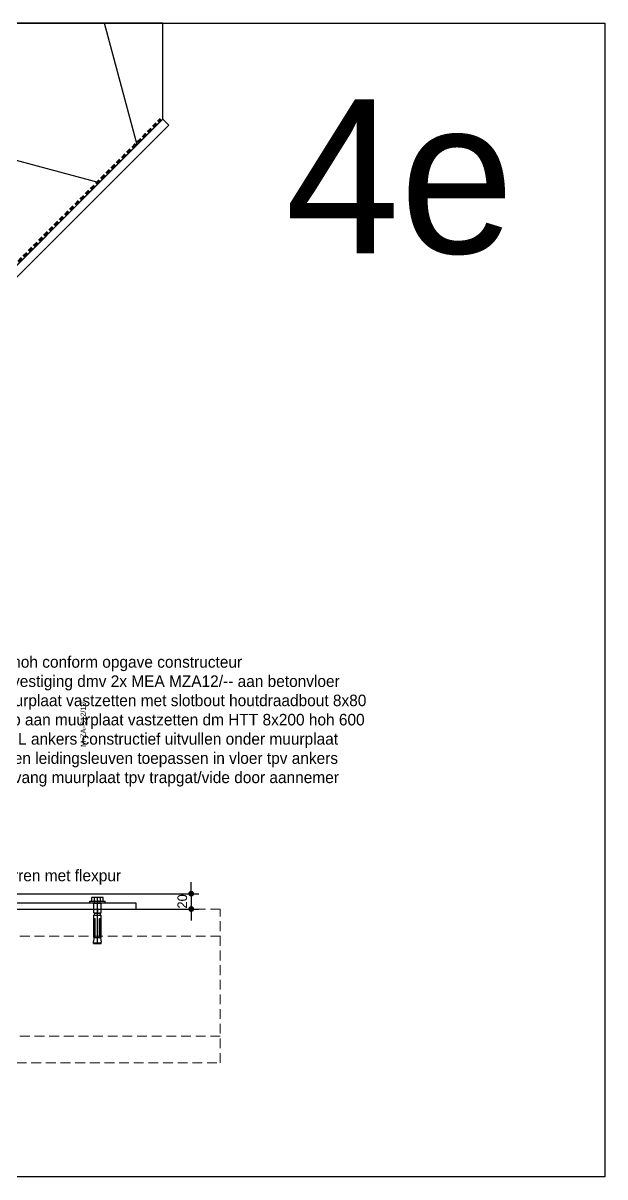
# Model space of a CAD drawing. Header units: millimetres. Extents: x -109306 to 269542, y -22401 to 197206.
# Drawn here: x 265786 to 266542, y -15974 to -14474 of the extents above; entities that cross this region are included whole.
import ezdxf
from ezdxf.enums import TextEntityAlignment as Align

# ---------------------------------------------------------------- set-up
doc = ezdxf.new("R2010")
doc.units = ezdxf.units.MM
for name, pattern in [('DASHED', [19.049999999999997, 12.7, -6.35]), ('DASHED2', [9.524999999999999, 6.349999999999999, -3.174999999999999]), ('STRICHPUNKT2', [18.5, 10, -4, 0.5, -4])]:
    doc.linetypes.add(name, pattern=pattern)
for name, color, linetype in [('EHP Bevestigingsmiddelen', 1, 'Continuous'), ('EHP Luchtdichting', 6, 'Continuous'), ('EHP Maatvoering', 1, 'Continuous'), ('EHP Tekst', 1, 'Continuous')]:
    doc.layers.add(name, color=color, linetype=linetype)
doc.layers.add('EHP Dampdichte folie', color=3, linetype='DASHED2', lineweight=60)
doc.layers.add('EHP Derden', color=8, linetype='DASHED', lineweight=13)
doc.layers.add('EHP Hulplijnen tekst niet printen', color=4, linetype='Continuous', plot=False)
doc.styles.add('BouwTek', font='arial.ttf')
doc.styles.get("Standard").update_dxf_attribs({"font": ''})
doc.styles.get('Standard').set_extended_font_data('Century Gothic')
doc.dimstyles.new('RFWOOD_FULL_DETAIL', dxfattribs={"dimscale": 5, "dimtxt": 2.5, "dimasz": 1.5, "dimexe": 2, "dimexo": 0, "dimgap": 1, "dimtad": 1, "dimdec": 0, "dimrnd": 0.001, "dimzin": 0, "dimdsep": 46, "dimtxsty": 'Standard', "dimblk1": 'DOT', "dimblk2": 'DOT', "dimsah": 1, "dimcen": 0.09, "dimdle": 2, "dimclrd": 6, "dimclre": 8, "dimclrt": 7, "dimazin": 0, "dimtfac": 1, "dimtdec": 0, "dimtix": 1, "dimtmove": 2, "dimatfit": 3, "dimfxl": 1, "dimtolj": 1, "dimtzin": 0, "dimarcsym": 0})

# ---------------------------------------------------------------- blocks, each defined once
blk = doc.blocks.new('*U697')
at = {"linetype": 'DASHED'}
for p, q in [((626.6076044686415, 164.9999999999995), (0, 164.9999999999995)), ((626.6076044686415, 35), (0, 35))]:
    blk.add_line(p, q, dxfattribs=at)
blk.add_lwpolyline([(0, 0), (626.6076044686415, 0), (626.6076044686415, 199.9999999999995), (0, 199.9999999999995)], close=True)
blk = doc.blocks.new('*U704')
h = blk.add_hatch()
h.set_pattern_fill('ISOLATIE', color=256, scale=244.9999999999972, angle=44.9999999999998, style=0, pattern_type=2)
h.set_pattern_definition([(104.9999999999998, (3.151238368276637e-12, -3.15123836827666e-12), (-236.6518274408193, -63.41066605011603), []), (164.9999999999998, (3.151238368276637e-12, -3.15123836827666e-12), (-63.41066605011775, -236.6518274408188), [])])
h.paths.add_polyline_path([(330.3252147902787, 676.8075375716813), (5.80276567537414e-14, 346.4823227814033), (0, 0), (551.8818161709966, 551.8818161709892), (551.8818161709966, 676.8075082446637)])
blk.add_lwpolyline([(330.3252147902787, 676.8075375716813), (5.80276567537414e-14, 346.4823227814033), (0, 0), (0, 0), (551.8818161709966, 551.8818161709892), (551.8818161709966, 676.8075082446637)], close=True)
blk = doc.blocks.new('*U765')
blk.add_lwpolyline([(0, 0), (426.2182380653552, 0), (426.2182380653552, 11), (0, 11)], close=True)
blk = doc.blocks.new('*U751')
at = {"layer": 'EHP Luchtdichting'}
h = blk.add_hatch(color=256, dxfattribs=at)
h.dxf.hatch_style = 1
h.paths.add_polyline_path([(17.97759843484995, 6.701033137158445, 0.5009931629464284), (8.369659142077097, 6.442218687980644, 0.9851154384178544), (7.105427357601002e-15, -2.155247569103102, 0.9803917446527831), (11.76817132044754, -4.490560694216709, 0.5432578860194794), (21.46068808083244, -7.21113789483303, 0.3947850331532387), (29.65786921052789, -7.246099760520428, 0.3701170350084084), (37.46962585492904, -7.132079360571719, 0.9884348518990358), (44.9837491543077, 2.223051172029501, 0.7463641936139044), (34.64080124791234, 7.259944271381977, 0.3133491858978726), (27.82827717537232, 6.56387845980888, 0.5225869111324671)])
for centre, start, end in [((4.249297716562587, 2.080725626753555), 46.6284298213203, 224.9100278375493), ((13.27036341031687, 2.980557572958482), 38.3219227408045, 144.7641480450226), ((22.85524328130266, 3.206955182694209), 34.02034251008089, 144.384259526181), ((31.73535485930694, 2.010336544804695), 61.03723900159045, 130.6305988642216), ((39.0649711640636, 3.206955182694209), 350.5617818399565, 137.5071511889275), ((41.17227429106462, -2.410808921549737), 231.8947431954216, 50.56178183995671), ((5.907210330250173, -3.206373686267816), 169.9104195340665, 347.6413057235724), ((17.49690912049079, -2.706866993393724), 197.2944436649327, 311.3479246606533), ((25.57796785237284, -2.846735612404863), 226.6688991949124, 312.8423583533614), ((33.49728130617957, -2.635360691806646), 230.2154865366231, 311.4569730964595)]:
    blk.add_arc(centre, 6, start, end)
at = {"layer": 'EHP Tekst', "insert": (104.3651889577305, 41.85888464085452), "char_height": 15, "attachment_point": 1}
blk.add_mtext('Vol purren met flexpur', dxfattribs=at)
blk = doc.blocks.new('_DOT')
at = {"color": 0, "linetype": 'ByBlock'}
blk.add_line((-0.5, 0), (-1, 0), dxfattribs=at)
at = {"color": 0, "linetype": 'ByBlock', "const_width": 0.5}
blk.add_lwpolyline([(-0.25, 0, 1), (0.25, 0, 1)], format="xyb", close=True, dxfattribs=at)
blk = doc.blocks.new('*D874')
at = {"layer": 'Defpoints', "color": 0, "transparency": 16777216}
for p in [(265671.2339157428, -15605.49324086022), (265932.2339161137, -15625.49324081987), (266004.1428142891, -15625.49324081987)]:
    blk.add_point(p, dxfattribs=at)
at = {"layer": 'EHP Maatvoering', "color": 6, "lineweight": -2, "transparency": 16777216}
for p, q in [((266004.1428142891, -15597.99324086022), (266004.1428142891, -15590.49324086022)), ((266004.1428142891, -15605.49324086022), (266004.1428142891, -15625.49324081987)), ((266004.1428142891, -15632.99324081987), (266004.1428142891, -15640.49324081987))]:
    blk.add_line(p, q, dxfattribs=at)
at = {"layer": 'EHP Maatvoering', "color": 8, "lineweight": -2, "transparency": 16777216}
for p, q in [((265671.2339157428, -15605.49324086022), (266014.1428142891, -15605.49324086022)), ((265932.2339161137, -15625.49324081987), (266014.1428142891, -15625.49324081987))]:
    blk.add_line(p, q, dxfattribs=at)
at = {"layer": 'EHP Maatvoering', "color": 6, "lineweight": -2, "transparency": 16777216, "xscale": 7.5, "yscale": 7.5, "zscale": 7.5}
for p, rotation in [((266004.1428142891, -15605.49324086022), 270), ((266004.1428142891, -15625.49324081987), 90)]:
    blk.add_blockref('_DOT', p, dxfattribs=dict(at, rotation=rotation))
at = {"layer": 'EHP Maatvoering', "color": 7, "transparency": 16777216, "insert": (265992.5784023245, -15615.49324084), "char_height": 12.5, "attachment_point": 5, "rotation": 90}
blk.add_mtext('\\A1;20', dxfattribs=at)
blk = doc.blocks.new('_GE_WINDE_00016', base_point=(1055.11426598, -446.23587317))
at = {"color": 1, "linetype": 'STRICHPUNKT2'}
for p, q in [((115.11426598, -369.23587317), (109.11426598, -369.23587317)), ((137.11426598, -369.23587317), (131.11426598, -369.23587317)), ((669.11426598, -446.23587317), (669.11426598, -453.23587317)), ((721.11426598, -446.23587317), (721.11426598, -453.23587317)), ((1055.11426598, -446.23587317), (1055.11426598, -453.23587317)), ((669.11426598, -469.23587317), (669.11426598, -476.23587317)), ((721.11426598, -469.23587317), (721.11426598, -476.23587317)), ((1055.11426598, -469.23587317), (1055.11426598, -476.23587317))]:
    blk.add_line(p, q, dxfattribs=at)
blk = doc.blocks.new('*U851')
at = {"color": 0, "linetype": 'ByBlock'}
for p, q in [((4.286263797006826e-16, 3.499999999992724), (41.09736382056144, 3.499999999992719)), ((-4.286263797024647e-16, -3.500000000007276), (40.30020619362767, -3.500000000007281))]:
    blk.add_line(p, q, dxfattribs=at)
at = {"color": 0, "linetype": 'ByBlock', "ltscale": 0.5}
blk.add_lwpolyline([(79.8579526598187, -9.779778611130782e-15), (-10.83991717580648, 1.327506987237382e-15)], dxfattribs=at)
at = {"color": 0, "linetype": 'ByBlock'}
blk.add_lwpolyline([(-5.000000000000001, -5.350852961091731), (-4.999999999999999, 5.63952809568582, -0.4773415824535511), (-3.999999999999999, 6.350852961077181), (7.777551750638659e-16, 6.35085296107718), (-7.777551750656479e-16, -6.350852961091732), (-4.000000000000001, -6.350852961091731, -0.414213562373095)], format="xyb", close=True, dxfattribs=at)
blk.add_lwpolyline([(3.888775875323785e-16, 3.175426480542228), (-4, 3.175426480542229, 0.4142135623730932), (-5, 2.175426480542229), (-5, -2.175426480542228, 0.4142135623730986), (-4, -3.175426480542228), (-3.888775875323785e-16, -3.175426480542228)], format="xyb", dxfattribs=at)
for points in [[(41.09736382056144, 3.499999999992719), (42.1870069916331, -3.500000000007281)], [(41.09736382056144, 0.316273693293619), (42.1870069916331, -3.500000000007281), (42.72774216831021, -2.516587842466839), (41.09736382056144, 3.499999999992719)], [(42.72774216831021, 2.499999999992719), (41.27897101573762, 2.499999999992719)], [(42.72774216831021, 2.499999999992719), (42.10890227759955, 2.499999999992719)], [(42.72774216831021, 2.499999999992719), (42.23006788866769, 2.499999999992719)], [(42.72774216831021, 2.499999999992719), (44.37061497051036, -3.500000000007281), (44.91135014717293, -2.516587842466839), (43.2809717994387, 3.499999999992719), (42.72774216831021, 2.499999999992719), (44.37061497051036, -3.500000000007281), (43.2809717994387, 3.499999999992719)], [(45.1283150864765, 2.499999999992719), (43.57410898110538, 2.499999999992719)], [(45.1283150864765, 2.499999999992719), (46.77118788867665, -3.500000000007282), (47.31192306535377, -2.516587842466839), (45.68154471760499, 3.499999999992718), (45.1283150864765, 2.499999999992719), (46.77118788867665, -3.500000000007282), (45.68154471760499, 3.499999999992718)], [(47.94624476104218, 2.499999999992718), (46.01035433825746, 2.499999999992718)], [(48.2569185034663, 2.499999999992718), (49.89979130566644, -3.500000000007282), (50.44052648234356, -2.51658784246684), (48.81014813459478, 3.499999999992718), (48.2569185034663, 2.499999999992718), (49.89979130566644, -3.500000000007282), (48.81014813459478, 3.499999999992718)], [(50.44052648234356, 2.499999999992718), (48.99175532977097, 2.499999999992718)], [(50.44052648234356, 2.499999999992718), (52.08339928452915, -3.500000000007282), (52.62413446120627, -2.51658784246684), (50.99375611345749, 3.499999999992718), (50.44052648234356, 2.499999999992718), (52.08339928452915, -3.500000000007282), (50.99375611345749, 3.499999999992718)], [(52.62413446120627, 2.499999999992717), (51.17536330863368, 2.499999999992718)], [(52.62413446120627, 2.499999999992717), (54.26700726340641, -3.500000000007283), (54.80774244006898, -2.51658784246684), (53.17736409233476, 3.499999999992717), (52.62413446120627, 2.499999999992717), (54.26700726340641, -3.500000000007283), (53.17736409233476, 3.499999999992717)], [(54.80774244006898, 2.499999999992717), (53.35897128751094, 2.499999999992717)], [(54.80774244006898, 2.499999999992717), (56.45061524228367, -3.500000000007283), (56.99135041894624, -2.516587842466841), (55.36097207119747, 3.499999999992717), (54.80774244006898, 2.499999999992717), (56.45061524228367, -3.500000000007283), (55.36097207119747, 3.499999999992717)], [(56.99135041894624, 2.499999999992717), (55.54257926637365, 2.499999999992717)], [(56.99135041894624, 2.499999999992717), (58.63422322114639, -3.500000000007283), (59.17495839780895, -2.516587842466841), (57.54458005006018, 3.499999999992717), (56.99135041894624, 2.499999999992717), (58.63422322114639, -3.500000000007283), (57.54458005006018, 3.499999999992717)], [(59.23312940778851, 2.43751498989149), (57.73698947844969, 2.440518693700135)], [(59.22858509862272, 2.451340227642497), (60.73629616959079, -3.25194443438523), (61.35856637668621, -2.516587842466841), (59.7818147297512, 3.451340227642497), (59.22858509862272, 2.451340227642497), (60.73629616959079, -3.25194443438523), (59.7818147297512, 3.451340227642497)], [(59.95406402823573, 2.430293445671843), (61.78279993329488, 2.415898418745193)], [(61.78279993329488, 2.415898418745193), (63.29051100426295, -3.25194443438523), (63.91278121137293, -2.516587842466842), (62.33602956442337, 3.415898418745193), (61.78279993329488, 2.415898418745193), (63.29051100426295, -3.25194443438523), (62.33602956442337, 3.415898418745193)], [(62.66557140588702, 2.403975108223669), (64.30658596049761, 2.352857594240041)], [(64.30658596049761, 2.352857594240041), (65.6402989805647, -3.203284102048209), (66.26256918766012, -2.46792751012982), (64.8598155916261, 3.194353122897147), (64.30658596049761, 2.352857594240041), (65.6402989805647, -3.203284102048209), (64.8598155916261, 3.194353122897147)], [(64.99249410885386, 2.292208688326347), (66.44463662216731, 2.211848493396238)], [(66.40929719089763, 2.330167866144612), (67.74301021096471, -3.203284102048209), (68.36528041806014, -2.46792751012982), (66.96252682202612, 3.17166339481627), (66.40929719089763, 2.330167866144612), (67.74301021096471, -3.203284102048209), (66.96252682202612, 3.17166339481627)], [(67.1075589080865, 2.18552116162754), (68.62321805134707, 2.057259007611711)], [(68.59436251821171, 2.159752397790717), (69.68264649645425, -2.705777096278334), (70.19574584929796, -1.902351320088209), (69.06112803029828, 2.820053727038604), (68.59436251821171, 2.159752397790717), (69.68264649645425, -2.705777096278334), (69.06112803029828, 2.820053727038604)], [(69.20228366141964, 1.997423420987607), (69.25177502332372, 1.993047329284301)], [(70.69437715913227, 1.661941527469017), (69.25177502332372, 1.993047329284301)], [(70.69397177723295, 1.662979292210357), (71.60468408337329, -2.157090105050893), (72.04590353462845, -1.262906108015168), (71.14213180975639, 2.232521709120183), (70.69397177723295, 1.662979292210357), (71.60468408337329, -2.157090105050893), (71.14213180975639, 2.232521709120183)], [(75.44551521918038, -7.285197025055745e-12), (71.33555049482675, 1.445949370165172)], [(40.30020619362767, -7.280892966035426e-12), (40.30020619362767, -3.500000000007281), (41.08644404236111, -2.516587842466838), (40.30020619362767, -7.280892966035426e-12)], [(41.08644404236111, -2.516587842466838), (42.00841226799821, -2.516587842466839)], [(42.72774216831021, -2.516587842466839), (44.19202024687547, -2.516587842466839)], [(46.59259316504176, -2.516587842466839), (44.91135014717293, -2.516587842466839)], [(49.41052283960744, -2.51658784246684), (47.31192306535377, -2.516587842466839)], [(50.44052648234356, -2.51658784246684), (51.90480456089426, -2.51658784246684)], [(52.62413446120627, -2.51658784246684), (54.08841253977153, -2.51658784246684)], [(54.80774244006898, -2.51658784246684), (56.27202051864879, -2.516587842466841)], [(56.99135041894624, -2.516587842466841), (58.4556284975115, -2.516587842466841)], [(56.99135041894624, -2.516587842466841), (57.40012861309515, -2.516587842466841)], [(59.17495839780895, -2.516587842466841), (60.61066666927945, -2.516587842466841)], [(60.61066666927945, -2.516587842466841), (60.61224244420009, -2.516587842466841)], [(61.35856637668621, -2.516587842466841), (63.16465953312581, -2.516587842466841)], [(61.72917323249567, -2.516587842466841), (63.16488150395162, -2.516587842466841)], [(63.90139757635188, -2.530040247795122), (65.53496494058345, -2.487067792644674)], [(66.26256918766012, -2.46792751012982), (67.61620809900342, -2.341096145792116)], [(68.30651605418825, -2.276416637068914), (69.55666481480876, -2.15928194803565)], [(70.19574584929796, -1.902351320088209), (71.4614227504062, -1.603785699764566)], [(72.04590353462845, -1.262906108015168), (75.44551521918038, -7.285197025055745e-12)]]:
    blk.add_lwpolyline(points, dxfattribs=at)
for centre, start, end in [((-4, 4.175426480542229), 180, 270), ((-4.000000000000001, -4.175426480542227), 89.99999999999999, 180)]:
    blk.add_arc(centre, 1.00000000000034, start, end, dxfattribs=at)
blk = doc.blocks.new('s12 10')
at = {"color": 1}
for p, q in [((-9.873223999999027, 2.364020000000892), (9.846663000000262, 2.364020999999411)), ((-9.873223999999027, 0), (-9.873223999999027, 2.364020000000892)), ((-9.873223999999027, 0), (9.846663000000262, 0)), ((-7.5, 2.868700000000899), (-7.5, 7.01871299999948)), ((-6.67657699999836, 7.364020000000892), (6.816532000000734, 7.364020000000892)), ((-6.67657699999836, 2.496830000000045), (6.715390000001207, 2.496830000000045)), ((-4.833660000000236, -12.74751800000013), (-4.833660000000236, 0)), ((-3.98671800000011, 3.2116500000011), (-3.98671800000011, 6.601082999999562)), ((-3.705527999998594, 0), (-3.705527999998594, 2.364020000000892)), ((3.705529999999271, 0), (3.705529999999271, 2.364020999999411)), ((4.01328199999989, 3.21165099999962), (4.01328199999989, 6.601082000001043)), ((4.807099000001472, -12.74751800000013), (4.807099000001472, 0)), ((7.5, 2.868700000000899), (7.5, 7.01871299999948)), ((9.846663000000262, 0), (9.846663000000262, 2.364020999999411)), ((-4.833660000000236, -0.106246999999712), (4.807099000001472, -0.106246999999712)), ((-4.833660000000236, -12.74751800000013), (-4, -13.34751800000049)), ((-4.833660000000236, -12.74751800000013), (4.807099000001472, -12.74751800000013)), ((-4, -16), (-4, -13.34751800000049)), ((-4, -13.34751800000049), (4, -13.34751800000049)), ((4, -13.34751800000049), (4.807099000001472, -12.74751800000013)), ((4, -16), (4, -13.34751800000049)), ((-4.833660000000236, -16.10624699999971), (4.807099000001472, -16.10624699999971)), ((-4.833660000000236, -45.10624699999971), (-4.833660000000236, -16.10624699999971)), ((-4.727412000000186, -16), (4.727413000000524, -16)), ((-3.410388000000239, -45.10624699999971), (-3.410388000000239, -20.10624699999971)), ((-3.410388000000239, -20.10624699999971), (-2.910388000000239, -20.10624699999971)), ((-2.910388000000239, -45.10624699999971), (-2.910388000000239, -20.10624699999971)), ((2.859502999999677, -45.10624699999971), (2.859502999999677, -20.10624699999971)), ((2.859502999999677, -20.10624699999971), (3.359502999999677, -20.10624699999971)), ((3.359502999999677, -45.10624699999971), (3.359502999999677, -20.10624699999971)), ((4.807099000001472, -45.10624699999971), (4.807099000001472, -16.10624699999971)), ((0, -52.63597999999911), (0, -39.97977600000013)), ((-4.966470999999729, -51.20888399999967), (-3.969450000000506, -45.10624699999971)), ((-4.966470999999729, -52.63597999999911), (-4.966470999999729, -51.20888399999967)), ((-4.966470999999729, -52), (4.913347000001522, -52)), ((-4.966470999999729, -52.63597999999911), (4.913347000001522, -52.63597999999911)), ((-4.833660000000236, -45.10624699999971), (4.807099000001472, -45.10624699999971)), ((3.918684000000212, -45.10624699999971), (4.913347000001522, -51.20888399999967)), ((4.913347000001522, -52.63597999999911), (4.913347000001522, -51.20888399999967))]:
    blk.add_line(p, q, dxfattribs=at)
at = {"ltscale": 0.1}
blk.add_line((0, -51.12797800000044), (0, 6.94970000000103), dxfattribs=at)
at = {"color": 1}
for centre, radius, start, end in [((-6.623453000000154, 3.718683999999485), 1.206261, 223.774999999937, 266.9070000000663), ((-6.623453000000154, 6.168728000000556), 1.20654, 93.07870000002521, 136.2110000000551), ((-7.625715999998647, 3.468527999999424), 4.781457, 40.59499999999503, 54.55852100008444), ((-7.625715999998647, 6.343555999999808), 4.781058, 306.4306459999621, 319.405000000005), ((-0.374284000001353, 3.468527999999424), 4.781483, 125.4419170000401, 139.4000000000457), ((-0.374284000001353, 6.343555999999808), 4.781058, 220.5999999999543, 233.5693540000379), ((0.374284000001353, 3.468527999999424), 4.781457, 40.59499999999503, 54.55852100008444), ((0.374284000001353, 6.343555999999808), 4.781058, 306.4306459999621, 319.405000000005), ((7.625716999998986, 3.468527999999424), 4.781483, 125.4419170000401, 139.4000000000457), ((7.625716999998986, 6.343555999999808), 4.781058, 220.5999999999543, 233.5693540000379), ((6.650014999999257, 6.168728000000556), 1.206835, 43.7753000000556, 86.90800000004911), ((6.650014999999257, 3.718683999999485), 1.206554, 273.1060000000723, 316.2379999999858)]:
    blk.add_arc(centre, radius, start, end, dxfattribs=at)
blk = doc.blocks.new('*U850')
blk.add_blockref('s12 10', (0, 0))
at = {"layer": 'EHP Hulplijnen tekst niet printen', "insert": (-18.39617592027207, 231.9142203645042), "char_height": 7, "attachment_point": 5, "rotation": 90, "style": 'BouwTek'}
blk.add_mtext_dynamic_manual_height_columns('M-ZA-S12/10', width=580.1215574265989, gutter_width=9, heights=[0], dxfattribs=at)
blk = doc.blocks.new('*U849')
for p, q in [((-8, 80), (0, 80)), ((-8, 80), (-8, 15)), ((0, 80), (0, 15)), ((7, 8), (512, 8)), ((7, 0), (512, 0)), ((512, 8), (512, 0))]:
    blk.add_line(p, q)
blk.add_lwpolyline([(0, 20), (120, 20), (120, 90), (0, 90)], close=True)
for points in [[(0, 20), (120, 19.99999999998753), (119.9999999999979, -2.085442929455894e-12), (0, 20), (4.583000645652646e-13, -7.279510327862226e-12), (120, 19.99999999998753), (119.9999999999979, -2.085442929455894e-12), (4.605044288037299e-13, -1.454480980100925e-11)], [(3.552713678800501e-15, -3.552713678800501e-15), (-15, -1.77635683940025e-15), (15, -1.77635683940025e-15), (3.552713678800501e-15, 0), (3.552713678800501e-15, 15), (-1.77635683940025e-15, -15), (0, 0)]]:
    blk.add_lwpolyline(points)
blk.add_circle((3.552713678800501e-15, -3.552713678800501e-15), 7.5)
for radius in [15, 7]:
    blk.add_arc((7, 15), radius, 180, 270)
for p in [(282, 8), (462, 8)]:
    blk.add_blockref('*U850', p)
at = {"xscale": 0.5, "yscale": 0.5, "zscale": 0.5}
blk.add_blockref('_GE_WINDE_00016', (462, 11.5), dxfattribs=at)
at = {"layer": 'EHP Bevestigingsmiddelen'}
blk.add_blockref('*U851', (-8, 50), dxfattribs=at)
at = {"color": 1}
blk.add_attdef('70X120MP2', text='', height=10, dxfattribs=at).set_placement((60.00000000000091, 55.00000000000091), align=Align.MIDDLE_CENTER)

msp = doc.modelspace()

# ---------------------------------------------------------------- linework, layer by layer
msp.add_line((265098.39816239, -15467.32900877161), (265964.8375557756, -14600.88961538601))
at = {"layer": 'EHP Dampdichte folie'}
msp.add_lwpolyline([(265694.2129292962, -15505.49324086022), (265694.2129292962, -15505.49324086022), (265673.2339157428, -15607.49324086022), (265658.2339157428, -15607.49324086022), (265658.2339157428, -14904.66482829384), (265658.2339157428, -14904.66482829384), (265658.2339157428, -14904.66482829384), (265964.8375475511, -14598.06119648549)], dxfattribs=at)
at = {"layer": 'EHP Hulplijnen tekst niet printen'}
msp.add_lwpolyline([(264541.840655422, -14473.68572610809), (266541.8403540815, -14473.68572610809), (266541.8403540815, -15973.68571925943), (264541.840655422, -15973.68571925943)], close=True, dxfattribs=at)

# ---------------------------------------------------------------- block references
for name, p in [('*U704', (265415.2339303014, -15150.49324086022)), ('*U751', (265611.2499483893, -15616.15940464514))]:
    msp.add_blockref(name, p)
at = {"rotation": 45.0000000000001}
msp.add_blockref('*U765', (265673.5121146642, -14907.7714056838), dxfattribs=at)
msp.add_blockref('*U849', (265420.2339303014, -15625.49324136964)).add_auto_attribs({'70X120MP2': '70x120'})
at = {"layer": 'EHP Derden'}
msp.add_blockref('*U697', (265415.2339303014, -15825.49324136964), dxfattribs=at)

# ---------------------------------------------------------------- texts
at = {"layer": 'EHP Hulplijnen tekst niet printen'}
msp.add_text('4e', height=200, dxfattribs=at).set_placement((266126.5193150839, -14772.92038995665))
at = {"layer": 'EHP Tekst'}
note = msp.add_mtext_dynamic_manual_height_columns('L Ankers hoh conform opgave constructeur\\P-^IBevestiging dmv 2x MEA MZA12/-- aan betonvloer\\P-^IMuurplaat vastzetten met slotbout houtdraadbout 8x80\\P-^IKap aan muurplaat vastzetten dm HTT 8x200 hoh 600\\P-^Itpv L ankers constructief uitvullen onder muurplaat\\P', width=605.5156362622511, gutter_width=100, heights=[225.9630127812773, 0], dxfattribs=dict(at, insert=(265686.7232888439, -15296.69651596582), char_height=15, attachment_point=1))
for column, words in zip(note.columns.linked_columns, ['-^IGeen leidingsleuven toepassen in vloer tpv ankers\\P-^IOpvang muurplaat tpv trapgat/vide door aannemer']):
    column.text = words

# ---------------------------------------------------------------- dimensions: what is measured, and where the dimension line sits
at = {"layer": 'EHP Maatvoering'}
dim = msp.add_linear_dim(base=(266004.1428142891, -15625.49324081987), p1=(265671.2339157428, -15605.49324086022), p2=(265932.2339161137, -15625.49324081987), angle=90, dimstyle='RFWOOD_FULL_DETAIL', dxfattribs=at)
dim.commit()
dim.dimension.update_dxf_attribs({"geometry": '*D874', "text_midpoint": (265992.5784023245, -15615.49324084)})

doc.saveas('drawing.dxf')
